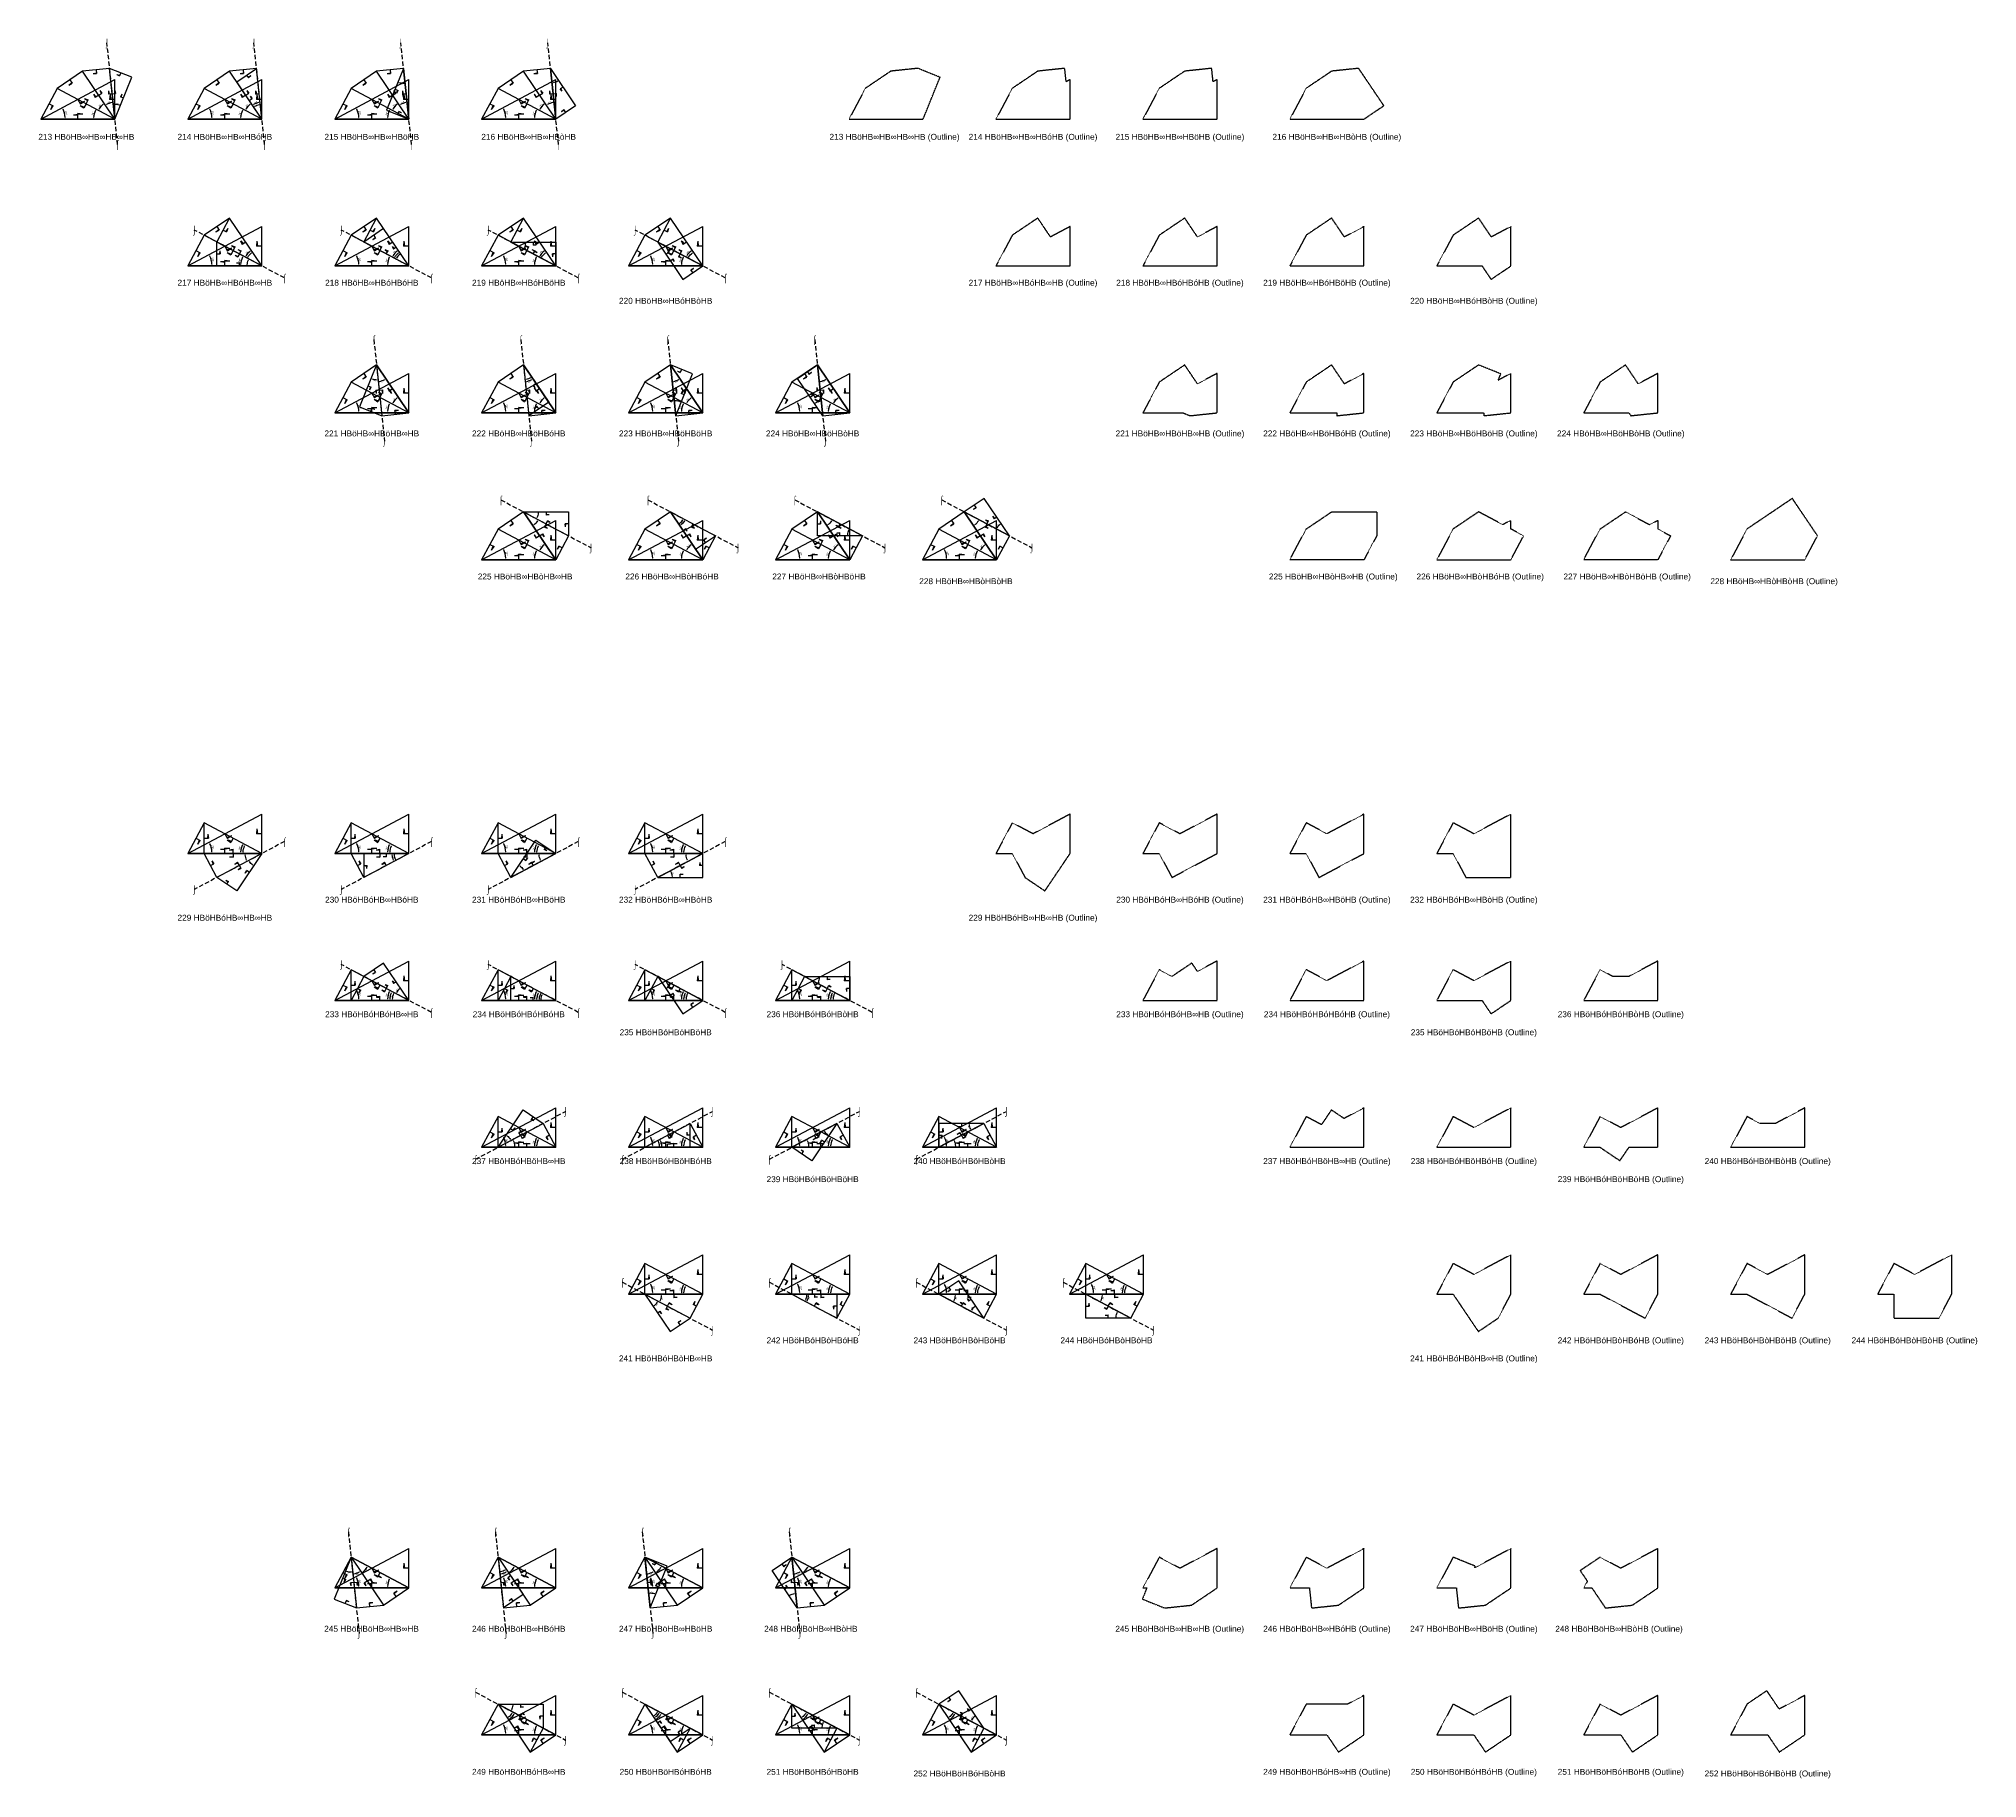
# Model space of a CAD drawing. Header units: millimetres. Extents: x -201764 to 671342, y -3335564 to 24518.
# Drawn here: x 189949 to 582152, y -2489555 to -2137489 of the extents above; entities that cross this region are included whole.
import ezdxf
from ezdxf.enums import TextEntityAlignment as Align

# ---------------------------------------------------------------- set-up
doc = ezdxf.new("R2010")
doc.units = ezdxf.units.MM
doc.header["$PDMODE"] = 35
doc.linetypes.add('DASHED', pattern=[19.05, 12.7, -6.35])
for name, color, linetype in [('BASE', 170, 'Continuous'), ('HYPOTENUSE', 20, 'Continuous'), ('PERPENDICULAR', 90, 'Continuous')]:
    doc.layers.add(name, color=color, linetype=linetype)
doc.styles.add('Arial', font='arial_0.ttf')
doc.dimstyles.new('ISO-25', dxfattribs={"dimtxt": 250, "dimasz": 100, "dimexe": 1.25, "dimexo": 0.625, "dimgap": 100, "dimtad": 1, "dimdec": 0, "dimtxsty": 'Arial', "dimcen": 2.5, "dimadec": 0, "dimazin": 0, "dimtfac": 1, "dimtdec": 0, "dimtmove": 0, "dimatfit": 3, "dimfxl": 1, "dimarcsym": 0})

# ---------------------------------------------------------------- blocks, each defined once
blk = doc.blocks.new('*D49')
at = {"color": 0, "lineweight": -2, "ltscale": 100, "transparency": 16777216}
blk.add_arc((0, 0), 4906, 4.08845, 23.91155, dxfattribs=at)
at = {"color": 0, "ltscale": 100, "transparency": 16777216}
for points in [[(4432, 1963), (4537, 2014), (4332, 2303)], [(4952, 352), (4835, 348), (4906, 0)]]:
    blk.add_solid(points, dxfattribs=at)
at = {"layer": 'Defpoints', "color": 0, "ltscale": 100, "transparency": 16777216}
for p in [(15000, 7976), (0, 0), (0, 0), (4841, 796), (15000, 0)]:
    blk.add_point(p, dxfattribs=at)
at = {"color": 0, "ltscale": 100, "transparency": 16777216, "insert": (5055, 1260), "char_height": 400, "attachment_point": 5, "rotation": 284, "style": 'Arial'}
blk.add_mtext('28°', dxfattribs=at)
blk = doc.blocks.new('SanjoyNathGeometrifyingTrigonometryFundamentalLockedSet')
at = {"color": 242, "linetype": 'DASHED', "ltscale": 100, "true_color": 0xcd2027}
for p, q in [((7500, 3987.8), (8016.4, 3016.6)), ((8852.4, 3574.3), (7922.5, 3193.2)), ((8852.4, 3574.3), (8016.4, 3016.6))]:
    blk.add_line(p, q, dxfattribs=at)
at = {"color": 114, "linetype": 'DASHED', "ltscale": 100, "true_color": 0x139b48}
for p, q in [((14000, 4987.8), (13900, 3987.8)), ((15000, 3987.8), (13900, 3987.8)), ((14000, 4987.8), (14100, 3987.8))]:
    blk.add_line(p, q, dxfattribs=at)
at = {"color": 159, "linetype": 'DASHED', "ltscale": 100, "true_color": 0x22346e}
for p, q in [((7500, 0), (7500, 1100)), ((8500, 1000), (7500, 1100)), ((8500, 1000), (7500, 900))]:
    blk.add_line(p, q, dxfattribs=at)
at = {"layer": 'BASE'}
blk.add_line((0, 0), (15000, 0), dxfattribs=at)
at = {"layer": 'HYPOTENUSE'}
blk.add_line((0, 0), (15000, 7975.6), dxfattribs=at)
at = {"layer": 'PERPENDICULAR'}
blk.add_line((15000, 0), (15000, 7975.6), dxfattribs=at)
at = {"color": 4, "ltscale": 100}
dim = blk.add_angular_dim_2l(base=(4841, 795.6), line1=((0, 0), (15000, 0)), line2=((0, 0), (15000, 7975.6)), dimstyle='ISO-25', override={"dimtxt": 400, "dimasz": 350, "dimgap": 100}, dxfattribs=at)
dim.commit()
dim.dimension.update_dxf_attribs({"geometry": '*D49', "text_midpoint": (5055.4, 1260.5)})

msp = doc.modelspace()

# ---------------------------------------------------------------- linework, layer by layer
at = {"linetype": 'DASHED', "ltscale": 70}
for p, q in [((205907, -2158879), (203749, -2138342)), ((235637, -2158879), (233479, -2138342)), ((265367, -2158879), (263209, -2138342)), ((295097, -2158879), (292939, -2138342)), ((239656, -2185899), (221423, -2176204)), ((269386, -2185899), (251153, -2176204)), ((299116, -2185899), (280883, -2176204)), ((328846, -2185899), (310613, -2176204)), ((257749, -2198376), (259907, -2218913)), ((287479, -2198376), (289637, -2218913)), ((317209, -2198376), (319367, -2218913)), ((346939, -2198376), (349097, -2218913)), ((283460, -2230817), (301693, -2240511)), ((313190, -2230817), (331423, -2240511)), ((342920, -2230817), (361153, -2240511)), ((372650, -2230817), (390883, -2240511)), ((239656, -2299971), (221423, -2309666)), ((269386, -2299971), (251153, -2309666)), ((299116, -2299971), (280883, -2309666)), ((328846, -2299971), (310613, -2309666)), ((269386, -2334549), (251153, -2324854)), ((299116, -2334549), (280883, -2324854)), ((328846, -2334549), (310613, -2324854)), ((358576, -2334549), (340343, -2324854)), ((278305, -2364279), (296538, -2354584)), ((308035, -2364279), (326268, -2354584)), ((337765, -2364279), (355998, -2354584)), ((367495, -2364279), (385728, -2354584)), ((308035, -2389161), (326268, -2398856)), ((337765, -2389161), (355998, -2398856)), ((367495, -2389161), (385728, -2398856)), ((397225, -2389161), (415458, -2398856)), ((252594, -2439693), (254753, -2460230)), ((282324, -2439693), (284482, -2460230)), ((312054, -2439693), (314212, -2460230)), ((341784, -2439693), (343942, -2460230)), ((278305, -2472133), (296538, -2481828)), ((308035, -2472133), (326268, -2481828)), ((337765, -2472133), (355998, -2481828)), ((367495, -2472133), (385728, -2481828))]:
    msp.add_line(p, q, dxfattribs=at)
at = {"linetype": 'DASHED'}
for points in [[(367803, -2143477), (362343, -2144050), (357188, -2147527), (353882, -2153745), (368882, -2153745), (372298, -2145292)], [(398612, -2153745), (398612, -2145770), (397819, -2146192), (397533, -2143477), (392073, -2144050), (386918, -2147527), (383612, -2153745)], [(427263, -2143477), (421803, -2144050), (416648, -2147527), (413342, -2153745), (428342, -2153745), (428342, -2145770), (427548, -2146192)], [(462091, -2151035), (456993, -2143477), (451533, -2144050), (446378, -2147527), (443072, -2153745), (458072, -2153745)], [(383612, -2183475), (398612, -2183475), (398612, -2175500), (394653, -2177605), (392073, -2173780), (386918, -2177257)], [(428342, -2183475), (428342, -2175500), (424383, -2177605), (421803, -2173780), (416648, -2177257), (413342, -2183475)], [(458072, -2183475), (458072, -2175500), (454113, -2177605), (451533, -2173780), (446378, -2177257), (443072, -2183475)], [(487802, -2183475), (487802, -2175500), (483843, -2177605), (481263, -2173780), (476108, -2177257), (472802, -2183475), (481955, -2183475), (483784, -2186186)], [(421462, -2213205), (422882, -2213779), (428342, -2213205), (428342, -2205229), (424383, -2207335), (421803, -2203510), (416648, -2206987), (413342, -2213205)], [(454113, -2207335), (451533, -2203510), (446378, -2206987), (443072, -2213205), (452552, -2213205), (452612, -2213779), (458072, -2213205), (458072, -2205229)], [(482342, -2213779), (487802, -2213205), (487802, -2205229), (485248, -2206588), (485758, -2205326), (481263, -2203510), (476108, -2206987), (472802, -2213205), (482282, -2213205)], [(510993, -2203510), (505838, -2206987), (502532, -2213205), (511685, -2213205), (512072, -2213779), (517532, -2213205), (517532, -2205229), (513573, -2207335)], [(544742, -2230530), (535568, -2236717), (532262, -2242935), (547262, -2242935), (549840, -2238088)], [(458072, -2242935), (443072, -2242935), (446378, -2236717), (451533, -2233240), (460650, -2233240), (460650, -2238088)], [(490380, -2238088), (487802, -2236717), (487802, -2234959), (486149, -2235838), (481263, -2233240), (476108, -2236717), (472802, -2242935), (487802, -2242935)], [(517532, -2242935), (502532, -2242935), (505838, -2236717), (510993, -2233240), (515879, -2235838), (517532, -2234959), (517532, -2236717), (520110, -2238088)], [(386918, -2296177), (383612, -2302395), (386918, -2302395), (389496, -2307242), (393514, -2309953), (398612, -2302395), (398612, -2294419), (391112, -2298407)], [(419226, -2307242), (428342, -2302395), (428342, -2294419), (420842, -2298407), (416648, -2296177), (413342, -2302395), (416648, -2302395)], [(448956, -2307242), (458072, -2302395), (458072, -2294419), (450572, -2298407), (446378, -2296177), (443072, -2302395), (446378, -2302395)], [(476108, -2296177), (472802, -2302395), (476108, -2302395), (478686, -2307242), (487802, -2307242), (487802, -2294419), (480302, -2298407)], [(428342, -2332125), (428342, -2324149), (424383, -2326255), (423244, -2324567), (419226, -2327278), (416648, -2325907), (413342, -2332125)], [(450572, -2328137), (446378, -2325907), (443072, -2332125), (458072, -2332125), (458072, -2324149)], [(480302, -2328137), (476108, -2325907), (472802, -2332125), (481955, -2332125), (483784, -2334836), (487802, -2332125), (487802, -2324149)], [(517532, -2332125), (517532, -2324149), (511649, -2327278), (508416, -2327278), (505838, -2325907), (502532, -2332125)], [(451476, -2354297), (449465, -2357278), (446378, -2355637), (443072, -2361855), (458072, -2361855), (458072, -2353879), (454038, -2356025)], [(472802, -2361855), (487802, -2361855), (487802, -2353879), (480302, -2357867), (476108, -2355637)], [(509857, -2364566), (511685, -2361855), (517532, -2361855), (517532, -2353879), (510032, -2357867), (505838, -2355637), (502532, -2361855), (505838, -2361855)], [(541379, -2357008), (538146, -2357008), (535568, -2355637), (532262, -2361855), (547262, -2361855), (547262, -2353879)], [(476108, -2385367), (472802, -2391585), (476108, -2391585), (481206, -2399143), (485225, -2396432), (487802, -2391585), (487802, -2383609), (480302, -2387597)], [(514955, -2396432), (517532, -2391585), (517532, -2383609), (510032, -2387597), (505838, -2385367), (502532, -2391585), (505838, -2391585)], [(544685, -2396432), (547262, -2391585), (547262, -2383609), (539762, -2387597), (535568, -2385367), (532262, -2391585), (535568, -2391585)], [(565298, -2385367), (561992, -2391585), (565298, -2391585), (565298, -2396432), (574415, -2396432), (576992, -2391585), (576992, -2383609), (569492, -2387597)], [(416648, -2444827), (413342, -2451045), (414136, -2451045), (413233, -2453280), (417728, -2455096), (423188, -2454522), (428342, -2451045), (428342, -2443069), (420842, -2447057)], [(446378, -2444827), (443072, -2451045), (447032, -2451045), (447458, -2455096), (452918, -2454522), (458072, -2451045), (458072, -2443069), (450572, -2447057)], [(477188, -2455096), (482648, -2454522), (487802, -2451045), (487802, -2443069), (480472, -2446967), (480603, -2446643), (476108, -2444827), (472802, -2451045), (476762, -2451045)], [(504185, -2451045), (506918, -2455096), (512377, -2454522), (517532, -2451045), (517532, -2443069), (510032, -2447057), (505838, -2444827), (501820, -2447538), (503261, -2449674), (502532, -2451045)], [(454766, -2474557), (446378, -2474557), (443072, -2480775), (450572, -2480775), (452918, -2484252), (458072, -2480775), (458072, -2472799)], [(476108, -2474557), (472802, -2480775), (480302, -2480775), (482648, -2484252), (487802, -2480775), (487802, -2472799), (480302, -2476787)], [(505838, -2474557), (502532, -2480775), (510032, -2480775), (512377, -2484252), (517532, -2480775), (517532, -2472799), (510032, -2476787)], [(542086, -2475551), (539587, -2471846), (535568, -2474557), (532262, -2480775), (539762, -2480775), (542107, -2484252), (547262, -2480775), (547262, -2472799)]]:
    msp.add_lwpolyline(points, close=True, dxfattribs=at)

# ---------------------------------------------------------------- block references
at = {"linetype": 'DASHED', "ltscale": 100}
for p, xscale, yscale, zscale, rotation in [((205368, -2153745), 0.7795964517353771, 0.7795964517353771, 0.7795964517353771, 123.9999999999998), ((205368, -2153745), 0.68834281046111, 0.68834281046111, 0.68834281046111, 95.99999999999986), ((205368, -2153745), 0.6077706275583901, 0.6077706275583901, 0.6077706275583901, 67.99999999999977), ((235098, -2153745), 0.7795964517353771, 0.7795964517353771, 0.7795964517353771, 123.9999999999998), ((235098, -2153745), 0.68834281046111, 0.68834281046111, 0.68834281046111, 95.99999999999986), ((235098, -2153745), -0.6077706275583902, 0.6077706275583901, 0.6077706275583901, 303.9999999999998), ((264828, -2153745), 0.7795964517353771, 0.7795964517353771, 0.7795964517353771, 123.9999999999998), ((264828, -2153745), 0.68834281046111, 0.68834281046111, 0.68834281046111, 95.99999999999986), ((263748, -2143477), 0.6077706275583901, 0.6077706275583901, 0.6077706275583901, 247.9999999999998), ((294558, -2153745), 0.7795964517353771, 0.7795964517353771, 0.7795964517353771, 123.9999999999998), ((294558, -2153745), 0.68834281046111, 0.68834281046111, 0.68834281046111, 95.99999999999986), ((293478, -2143477), -0.6077706275583902, 0.6077706275583901, 0.6077706275583901, 123.9999999999998), ((205368, -2153745), 0.882947592858929, 0.882947592858929, 0.882947592858929, 151.9999999999999), ((235098, -2153745), 0.882947592858929, 0.882947592858929, 0.882947592858929, 151.9999999999999), ((264828, -2153745), 0.882947592858929, 0.882947592858929, 0.882947592858929, 151.9999999999999), ((294558, -2153745), 0.882947592858929, 0.882947592858929, 0.882947592858929, 151.9999999999999), ((235098, -2183475), 0.7795964517353771, 0.7795964517353771, 0.7795964517353771, 123.9999999999998), ((235098, -2183475), -0.68834281046111, 0.6883428104611099, 0.68834281046111, 331.9999999999999), ((264828, -2183475), 0.7795964517353771, 0.7795964517353771, 0.7795964517353771, 123.9999999999998), ((264828, -2183475), -0.68834281046111, 0.6883428104611099, 0.68834281046111, 331.9999999999999), ((264828, -2183475), 0.607770627558393, 0.607770627558393, 0.607770627558393, 123.9999999999988), ((294558, -2183475), 0.7795964517353771, 0.7795964517353771, 0.7795964517353771, 123.9999999999998), ((294558, -2183475), -0.68834281046111, 0.6883428104611099, 0.68834281046111, 331.9999999999999), ((324287, -2183475), 0.7795964517353771, 0.7795964517353771, 0.7795964517353771, 123.9999999999998), ((324287, -2183475), -0.68834281046111, 0.6883428104611099, 0.68834281046111, 331.9999999999999), ((315171, -2178628), 0.607770627558393, 0.607770627558393, 0.607770627558393, 303.9999999999989), ((235098, -2183475), 0.882947592858929, 0.882947592858929, 0.882947592858929, 151.9999999999999), ((235098, -2183475), -0.6077706275583922, 0.6077706275583922, 0.6077706275583922, 359.9999999999989), ((264828, -2183475), 0.882947592858929, 0.882947592858929, 0.882947592858929, 151.9999999999999), ((294558, -2183475), 0.882947592858929, 0.882947592858929, 0.882947592858929, 151.9999999999999), ((285441, -2178628), -0.607770627558393, 0.607770627558393, 0.607770627558393, 180), ((324287, -2183475), 0.882947592858929, 0.882947592858929, 0.882947592858929, 151.9999999999999), ((264828, -2213205), 0.7795964517353771, 0.7795964517353771, 0.7795964517353771, 123.9999999999998), ((258288, -2203510), 0.6077706275583901, 0.6077706275583901, 0.6077706275583901, 247.9999999999998), ((258288, -2203510), 0.6883428104611101, 0.6883428104611101, 0.6883428104611101, 275.9999999999999), ((294558, -2213205), 0.7795964517353771, 0.7795964517353771, 0.7795964517353771, 123.9999999999998), ((288018, -2203510), -0.6077706275583902, 0.6077706275583901, 0.6077706275583901, 123.9999999999998), ((288018, -2203510), 0.6883428104611101, 0.6883428104611101, 0.6883428104611101, 275.9999999999999), ((324287, -2213205), 0.7795964517353771, 0.7795964517353771, 0.7795964517353771, 123.9999999999998), ((318828, -2213779), 0.6077706275583901, 0.6077706275583901, 0.6077706275583901, 67.99999999999977), ((317748, -2203510), 0.6883428104611101, 0.6883428104611101, 0.6883428104611101, 275.9999999999999), ((354017, -2213205), 0.7795964517353771, 0.7795964517353771, 0.7795964517353771, 123.9999999999998), ((348558, -2213779), -0.6077706275583902, 0.6077706275583901, 0.6077706275583901, 303.9999999999998), ((347478, -2203510), 0.6883428104611101, 0.6883428104611101, 0.6883428104611101, 275.9999999999999), ((264828, -2213205), 0.882947592858929, 0.882947592858929, 0.882947592858929, 151.9999999999999), ((294558, -2213205), 0.882947592858929, 0.882947592858929, 0.882947592858929, 151.9999999999999), ((324287, -2213205), 0.882947592858929, 0.882947592858929, 0.882947592858929, 151.9999999999999), ((354017, -2213205), 0.882947592858929, 0.882947592858929, 0.882947592858929, 151.9999999999999), ((317748, -2233240), 0.6077706275583799, 0.6077706275583799, 0.6077706275583799, 304.0000000000011), ((386325, -2238088), 0.60777062755838, 0.60777062755838, 0.60777062755838, 124.0000000000011), ((294558, -2242935), 0.7795964517353771, 0.7795964517353771, 0.7795964517353771, 123.9999999999998), ((288018, -2233240), -0.6883428104611111, 0.688342810461111, 0.688342810461111, 152.0000000000001), ((288018, -2233240), -0.6077706275583799, 0.6077706275583799, 0.6077706275583799, 180), ((324287, -2242935), 0.7795964517353771, 0.7795964517353771, 0.7795964517353771, 123.9999999999998), ((317748, -2233240), -0.6883428104611111, 0.688342810461111, 0.688342810461111, 152.0000000000001), ((354017, -2242935), 0.7795964517353771, 0.7795964517353771, 0.7795964517353771, 123.9999999999998), ((347478, -2233240), -0.6883428104611111, 0.688342810461111, 0.688342810461111, 152.0000000000001), ((356595, -2238088), -0.60777062755838, 0.60777062755838, 0.60777062755838, 1.199040866595169e-12), ((383747, -2242935), 0.7795964517353771, 0.7795964517353771, 0.7795964517353771, 123.9999999999998), ((377208, -2233240), -0.6883428104611111, 0.688342810461111, 0.688342810461111, 152.0000000000001), ((294558, -2242935), 0.882947592858929, 0.882947592858929, 0.882947592858929, 151.9999999999999), ((324287, -2242935), 0.882947592858929, 0.882947592858929, 0.882947592858929, 151.9999999999999), ((354017, -2242935), 0.882947592858929, 0.882947592858929, 0.882947592858929, 151.9999999999999), ((383747, -2242935), 0.882947592858929, 0.882947592858929, 0.882947592858929, 151.9999999999999), ((235098, -2302395), 0.882947592858929, 0.882947592858929, 0.882947592858929, 151.9999999999999), ((235098, -2302395), -0.6883428104611121, 0.6883428104611121, 0.6883428104611121, 27.99999999999998), ((264828, -2302395), 0.882947592858929, 0.882947592858929, 0.882947592858929, 151.9999999999999), ((264828, -2302395), -0.6883428104611121, 0.6883428104611121, 0.6883428104611121, 27.99999999999998), ((294558, -2302395), 0.882947592858929, 0.882947592858929, 0.882947592858929, 151.9999999999999), ((294558, -2302395), -0.6883428104611121, 0.6883428104611121, 0.6883428104611121, 27.99999999999998), ((324287, -2302395), 0.882947592858929, 0.882947592858929, 0.882947592858929, 151.9999999999999), ((324287, -2302395), -0.6883428104611121, 0.6883428104611121, 0.6883428104611121, 27.99999999999998), ((235098, -2302395), -0.6077706275583941, 0.6077706275583941, 0.6077706275583941, 56.00000000000212), ((285441, -2307242), -0.607770627558393, 0.607770627558393, 0.607770627558393, 236.0000000000023), ((264828, -2302395), 0.6077706275583941, 0.6077706275583941, 0.6077706275583941, 180), ((264828, -2332125), 0.6077706275583941, 0.6077706275583941, 0.6077706275583941, 123.9999999999989), ((315171, -2327278), 0.607770627558393, 0.607770627558393, 0.607770627558393, 303.9999999999989), ((264828, -2332125), 0.882947592858929, 0.882947592858929, 0.882947592858929, 151.9999999999999), ((264828, -2332125), 0.6883428104611127, 0.6883428104611127, 0.6883428104611127, 151.9999999999999), ((294558, -2332125), 0.882947592858929, 0.882947592858929, 0.882947592858929, 151.9999999999999), ((294558, -2332125), 0.6883428104611127, 0.6883428104611127, 0.6883428104611127, 151.9999999999999), ((294558, -2332125), -0.607770627558393, 0.607770627558393, 0.607770627558393, 359.999999999999), ((324287, -2332125), 0.882947592858929, 0.882947592858929, 0.882947592858929, 151.9999999999999), ((324287, -2332125), 0.6883428104611127, 0.6883428104611127, 0.6883428104611127, 151.9999999999999), ((354017, -2332125), 0.882947592858929, 0.882947592858929, 0.882947592858929, 151.9999999999999), ((354017, -2332125), 0.6883428104611127, 0.6883428104611127, 0.6883428104611127, 151.9999999999999), ((344901, -2327278), -0.607770627558393, 0.607770627558393, 0.607770627558393, 180), ((294558, -2361855), 0.882947592858929, 0.882947592858929, 0.882947592858929, 151.9999999999999), ((282864, -2361855), -0.607770627558393, 0.607770627558393, 0.607770627558393, 236.0000000000023), ((282864, -2361855), -0.688342810461111, 0.688342810461111, 0.688342810461111, 208), ((324287, -2361855), 0.882947592858929, 0.882947592858929, 0.882947592858929, 151.9999999999999), ((312594, -2361855), -0.688342810461111, 0.688342810461111, 0.688342810461111, 208), ((354017, -2361855), 0.882947592858929, 0.882947592858929, 0.882947592858929, 151.9999999999999), ((351440, -2357008), -0.607770627558393, 0.607770627558393, 0.607770627558393, 56.0000000000022), ((342324, -2361855), -0.688342810461111, 0.688342810461111, 0.688342810461111, 208), ((383747, -2361855), 0.882947592858929, 0.882947592858929, 0.882947592858929, 151.9999999999999), ((372053, -2361855), -0.688342810461111, 0.688342810461111, 0.688342810461111, 208), ((381170, -2357008), 0.607770627558393, 0.607770627558393, 0.607770627558393, 180), ((324287, -2391585), 0.882947592858929, 0.882947592858929, 0.882947592858929, 151.9999999999999), ((312594, -2391585), 0.688342810461111, 0.688342810461111, 0.688342810461111, 332.0000000000001), ((354017, -2391585), 0.882947592858929, 0.882947592858929, 0.882947592858929, 151.9999999999999), ((342324, -2391585), 0.688342810461111, 0.688342810461111, 0.688342810461111, 332.0000000000001), ((383747, -2391585), 0.882947592858929, 0.882947592858929, 0.882947592858929, 151.9999999999999), ((372053, -2391585), 0.688342810461111, 0.688342810461111, 0.688342810461111, 332.0000000000001), ((413477, -2391585), 0.882947592858929, 0.882947592858929, 0.882947592858929, 151.9999999999999), ((401783, -2391585), 0.688342810461111, 0.688342810461111, 0.688342810461111, 332.0000000000001), ((312594, -2391585), 0.607770627558393, 0.607770627558393, 0.607770627558393, 303.9999999999989), ((342324, -2391585), -0.607770627558393, 0.607770627558393, 0.607770627558393, 180), ((381170, -2396432), 0.607770627558393, 0.607770627558393, 0.607770627558393, 123.9999999999988), ((410900, -2396432), -0.607770627558393, 0.607770627558393, 0.607770627558393, 359.999999999999), ((253134, -2444827), 0.7795964517353771, 0.7795964517353771, 0.7795964517353771, 303.9999999999999), ((282864, -2444827), 0.7795964517353771, 0.7795964517353771, 0.7795964517353771, 303.9999999999999), ((312594, -2444827), 0.7795964517353771, 0.7795964517353771, 0.7795964517353771, 303.9999999999999), ((342324, -2444827), 0.7795964517353771, 0.7795964517353771, 0.7795964517353771, 303.9999999999999), ((253134, -2444827), 0.607770627558389, 0.607770627558389, 0.607770627558389, 248), ((264828, -2451045), 0.882947592858929, 0.882947592858929, 0.882947592858929, 151.9999999999999), ((253134, -2444827), 0.6883428104611111, 0.6883428104611111, 0.6883428104611111, 275.9999999999999), ((282864, -2444827), -0.6077706275583902, 0.6077706275583901, 0.6077706275583901, 123.9999999999998), ((294558, -2451045), 0.882947592858929, 0.882947592858929, 0.882947592858929, 151.9999999999999), ((282864, -2444827), 0.6883428104611111, 0.6883428104611111, 0.6883428104611111, 275.9999999999999), ((313673, -2455096), 0.6077706275583901, 0.6077706275583901, 0.6077706275583901, 67.99999999999977), ((324287, -2451045), 0.882947592858929, 0.882947592858929, 0.882947592858929, 151.9999999999999), ((312594, -2444827), 0.6883428104611111, 0.6883428104611111, 0.6883428104611111, 275.9999999999999), ((343403, -2455096), -0.6077706275583902, 0.6077706275583901, 0.6077706275583901, 303.9999999999998), ((354017, -2451045), 0.882947592858929, 0.882947592858929, 0.882947592858929, 151.9999999999999), ((342324, -2444827), 0.6883428104611111, 0.6883428104611111, 0.6883428104611111, 275.9999999999999), ((294558, -2480775), 0.882947592858929, 0.882947592858929, 0.882947592858929, 151.9999999999999), ((282864, -2474557), -0.6883428104611111, 0.688342810461111, 0.688342810461111, 152.0000000000001), ((282864, -2474557), 0.7795964517353771, 0.7795964517353771, 0.7795964517353771, 303.9999999999999), ((282864, -2474557), -0.6077706275583799, 0.6077706275583799, 0.6077706275583799, 180), ((324287, -2480775), 0.882947592858929, 0.882947592858929, 0.882947592858929, 151.9999999999999), ((312594, -2474557), -0.6883428104611111, 0.688342810461111, 0.688342810461111, 152.0000000000001), ((312594, -2474557), 0.7795964517353771, 0.7795964517353771, 0.7795964517353771, 303.9999999999999), ((312594, -2474557), 0.6077706275583799, 0.6077706275583799, 0.6077706275583799, 304.0000000000011), ((354017, -2480775), 0.882947592858929, 0.882947592858929, 0.882947592858929, 151.9999999999999), ((342324, -2474557), -0.6883428104611111, 0.688342810461111, 0.688342810461111, 152.0000000000001), ((342324, -2474557), 0.7795964517353771, 0.7795964517353771, 0.7795964517353771, 303.9999999999999), ((351440, -2479404), -0.60777062755838, 0.60777062755838, 0.60777062755838, 1.199040866595169e-12), ((383747, -2480775), 0.882947592858929, 0.882947592858929, 0.882947592858929, 151.9999999999999), ((372053, -2474557), -0.6883428104611111, 0.688342810461111, 0.688342810461111, 152.0000000000001), ((372053, -2474557), 0.7795964517353771, 0.7795964517353771, 0.7795964517353771, 303.9999999999999), ((381170, -2479404), 0.60777062755838, 0.60777062755838, 0.60777062755838, 124.0000000000011)]:
    msp.add_blockref('SanjoyNathGeometrifyingTrigonometryFundamentalLockedSet', p, dxfattribs=dict(at, xscale=xscale, yscale=yscale, zscale=zscale, rotation=rotation))
at = {"linetype": 'DASHED'}
for p in [(190368, -2153745), (220098, -2153745), (249828, -2153745), (279558, -2153745), (220098, -2183475), (249828, -2183475), (279558, -2183475), (309287, -2183475), (249828, -2213205), (279558, -2213205), (309287, -2213205), (339017, -2213205), (279558, -2242935), (309287, -2242935), (339017, -2242935), (368747, -2242935), (220098, -2302395), (249828, -2302395), (279558, -2302395), (309287, -2302395), (249828, -2332125), (279558, -2332125), (309287, -2332125), (339017, -2332125), (279558, -2361855), (309287, -2361855), (339017, -2361855), (368747, -2361855), (309287, -2391585), (339017, -2391585), (368747, -2391585), (398477, -2391585), (249828, -2451045), (279558, -2451045), (309287, -2451045), (339017, -2451045), (279558, -2480775), (309287, -2480775), (339017, -2480775), (368747, -2480775)]:
    msp.add_blockref('SanjoyNathGeometrifyingTrigonometryFundamentalLockedSet', p, dxfattribs=at)
at = {"linetype": 'DASHED', "ltscale": 100}
for p, xscale, yscale, zscale in [((235098, -2302395), -0.7795964517353771, 0.7795964517353771, 0.7795964517353771), ((264828, -2302395), -0.7795964517353771, 0.7795964517353771, 0.7795964517353771), ((294558, -2302395), -0.7795964517353771, 0.7795964517353771, 0.7795964517353771), ((324287, -2302395), -0.7795964517353771, 0.7795964517353771, 0.7795964517353771), ((315171, -2307242), 0.607770627558393, 0.607770627558393, 0.607770627558393), ((264828, -2332125), -0.7795964517353771, 0.7795964517353771, 0.7795964517353771), ((294558, -2332125), -0.7795964517353771, 0.7795964517353771, 0.7795964517353771), ((324287, -2332125), -0.7795964517353771, 0.7795964517353771, 0.7795964517353771), ((354017, -2332125), -0.7795964517353771, 0.7795964517353771, 0.7795964517353771), ((294558, -2361855), -0.7795964517353771, 0.7795964517353771, 0.7795964517353771), ((324287, -2361855), -0.7795964517353771, 0.7795964517353771, 0.7795964517353771), ((312594, -2361855), 0.607770627558393, 0.607770627558393, 0.607770627558393), ((354017, -2361855), -0.7795964517353771, 0.7795964517353771, 0.7795964517353771), ((383747, -2361855), -0.7795964517353771, 0.7795964517353771, 0.7795964517353771), ((324287, -2391585), -0.7795964517353771, 0.7795964517353771, 0.7795964517353771), ((354017, -2391585), -0.7795964517353771, 0.7795964517353771, 0.7795964517353771), ((383747, -2391585), -0.7795964517353771, 0.7795964517353771, 0.7795964517353771), ((413477, -2391585), -0.7795964517353771, 0.7795964517353771, 0.7795964517353771)]:
    msp.add_blockref('SanjoyNathGeometrifyingTrigonometryFundamentalLockedSet', p, dxfattribs=dict(at, xscale=xscale, yscale=yscale, zscale=zscale))

# ---------------------------------------------------------------- texts
at = {"linetype": 'DASHED', "ltscale": 100, "style": 'Arial'}
for s, p in [('⌡', (203749, -2138342)), ('⌡', (233479, -2138342)), ('⌡', (263209, -2138342)), ('⌡', (292939, -2138342)), ('213 HBöHB∞HB∞HB∞HB', (199575, -2157339)), ('214 HBöHB∞HB∞HBóHB', (227598, -2157339)), ('215 HBöHB∞HB∞HBöHB', (257328, -2157339)), ('216 HBöHB∞HB∞HBòHB', (289067, -2157339)), ('213 HBöHB∞HB∞HB∞HB (Outline)', (363090, -2157339)), ('214 HBöHB∞HB∞HBóHB (Outline)', (391112, -2157339)), ('215 HBöHB∞HB∞HBöHB (Outline)', (420842, -2157339)), ('216 HBöHB∞HB∞HBòHB (Outline)', (452582, -2157339)), ('⌠', (205907, -2158879)), ('⌠', (235637, -2158879)), ('⌠', (265367, -2158879)), ('⌠', (295097, -2158879)), ('⌡', (221423, -2176204)), ('⌡', (251153, -2176204)), ('⌡', (280883, -2176204)), ('⌡', (310613, -2176204)), ('217 HBöHB∞HBóHB∞HB', (227598, -2186868)), ('⌠', (239656, -2185899)), ('218 HBöHB∞HBóHBóHB', (257328, -2186868)), ('⌠', (269386, -2185899)), ('219 HBöHB∞HBóHBöHB', (287058, -2186868)), ('⌠', (299116, -2185899)), ('⌠', (328846, -2185899)), ('217 HBöHB∞HBóHB∞HB (Outline)', (391112, -2186868)), ('218 HBöHB∞HBóHBóHB (Outline)', (420842, -2186868)), ('219 HBöHB∞HBóHBöHB (Outline)', (450572, -2186868)), ('220 HBöHB∞HBóHBòHB', (316787, -2190528)), ('220 HBöHB∞HBóHBòHB (Outline)', (480302, -2190528)), ('⌠', (257749, -2198376)), ('⌠', (287479, -2198376)), ('⌠', (317209, -2198376)), ('⌠', (346939, -2198376)), ('221 HBöHB∞HBöHB∞HB', (257328, -2217373)), ('⌡', (259907, -2218913)), ('222 HBöHB∞HBöHBóHB', (287058, -2217373)), ('⌡', (289637, -2218913)), ('223 HBöHB∞HBöHBöHB', (316787, -2217373)), ('⌡', (319367, -2218913)), ('224 HBöHB∞HBöHBòHB', (346517, -2217373)), ('⌡', (349097, -2218913)), ('221 HBöHB∞HBöHB∞HB (Outline)', (420842, -2217373)), ('222 HBöHB∞HBöHBóHB (Outline)', (450572, -2217373)), ('223 HBöHB∞HBöHBöHB (Outline)', (480302, -2217373)), ('224 HBöHB∞HBöHBòHB (Outline)', (510032, -2217373)), ('⌠', (283460, -2230817)), ('⌠', (313190, -2230817)), ('⌠', (342920, -2230817)), ('⌠', (372650, -2230817)), ('⌡', (301693, -2240511)), ('⌡', (331423, -2240511)), ('⌡', (361153, -2240511)), ('⌡', (390883, -2240511)), ('225 HBöHB∞HBòHB∞HB', (288346, -2246328)), ('226 HBöHB∞HBòHBóHB', (318076, -2246328)), ('227 HBöHB∞HBòHBöHB', (347806, -2246328)), ('228 HBöHB∞HBòHBòHB', (377536, -2247277)), ('225 HBöHB∞HBòHB∞HB (Outline)', (451861, -2246328)), ('226 HBöHB∞HBòHBóHB (Outline)', (481591, -2246328)), ('227 HBöHB∞HBòHBöHB (Outline)', (511321, -2246328)), ('228 HBöHB∞HBòHBòHB (Outline)', (541051, -2247277)), ('⌠', (239656, -2299971)), ('⌠', (269386, -2299971)), ('⌠', (299116, -2299971)), ('⌠', (328846, -2299971)), ('⌡', (221423, -2309666)), ('⌡', (251153, -2309666)), ('⌡', (280883, -2309666)), ('⌡', (310613, -2309666)), ('230 HBöHBóHB∞HBóHB', (257328, -2311730)), ('231 HBöHBóHB∞HBöHB', (287058, -2311730)), ('232 HBöHBóHB∞HBòHB', (316787, -2311730)), ('230 HBöHBóHB∞HBóHB (Outline)', (420842, -2311730)), ('231 HBöHBóHB∞HBöHB (Outline)', (450572, -2311730)), ('232 HBöHBóHB∞HBòHB (Outline)', (480302, -2311730)), ('229 HBöHBóHB∞HB∞HB', (227598, -2315390)), ('229 HBöHBóHB∞HB∞HB (Outline)', (391112, -2315390)), ('⌡', (251153, -2324854)), ('⌡', (280883, -2324854)), ('⌡', (310613, -2324854)), ('⌡', (340343, -2324854)), ('233 HBöHBóHBóHB∞HB', (257328, -2334916)), ('⌠', (269386, -2334549)), ('234 HBöHBóHBóHBóHB', (287058, -2334916)), ('⌠', (299116, -2334549)), ('⌠', (328846, -2334549)), ('236 HBöHBóHBóHBòHB', (346517, -2334916)), ('⌠', (358576, -2334549)), ('233 HBöHBóHBóHB∞HB (Outline)', (420842, -2334916)), ('234 HBöHBóHBóHBóHB (Outline)', (450572, -2334916)), ('236 HBöHBóHBóHBòHB (Outline)', (510032, -2334916)), ('235 HBöHBóHBóHBöHB', (316787, -2338576)), ('235 HBöHBóHBóHBöHB (Outline)', (480302, -2338576)), ('⌡', (296538, -2354584)), ('⌡', (326268, -2354584)), ('⌡', (355998, -2354584)), ('⌡', (385728, -2354584)), ('237 HBöHBóHBöHB∞HB', (287058, -2364646)), ('⌠', (278305, -2364279)), ('238 HBöHBóHBöHBóHB', (316787, -2364646)), ('⌠', (308035, -2364279)), ('⌠', (337765, -2364279)), ('240 HBöHBóHBöHBòHB', (376247, -2364646)), ('⌠', (367495, -2364279)), ('237 HBöHBóHBöHB∞HB (Outline)', (450572, -2364646)), ('238 HBöHBóHBöHBóHB (Outline)', (480302, -2364646)), ('240 HBöHBóHBöHBòHB (Outline)', (539762, -2364646)), ('239 HBöHBóHBöHBöHB', (346517, -2368306)), ('239 HBöHBóHBöHBöHB (Outline)', (510032, -2368306)), ('⌠', (308035, -2389161)), ('⌠', (337765, -2389161)), ('⌠', (367495, -2389161)), ('⌠', (397225, -2389161)), ('⌡', (326268, -2398856)), ('242 HBöHBóHBòHBóHB', (346517, -2400920)), ('⌡', (355998, -2398856)), ('243 HBöHBóHBòHBöHB', (376247, -2400920)), ('⌡', (385728, -2398856)), ('244 HBöHBóHBòHBòHB', (405977, -2400920)), ('⌡', (415458, -2398856)), ('242 HBöHBóHBòHBóHB (Outline)', (510032, -2400920)), ('243 HBöHBóHBòHBöHB (Outline)', (539762, -2400920)), ('244 HBöHBóHBòHBòHB (Outline)', (569492, -2400920)), ('241 HBöHBóHBòHB∞HB', (316787, -2404580)), ('241 HBöHBóHBòHB∞HB (Outline)', (480302, -2404580)), ('⌠', (252594, -2439693)), ('⌠', (282324, -2439693)), ('⌠', (312054, -2439693)), ('⌠', (341784, -2439693)), ('245 HBöHBöHB∞HB∞HB', (257273, -2459305)), ('246 HBöHBöHB∞HBóHB', (287058, -2459305)), ('247 HBöHBöHB∞HBöHB', (316787, -2459305)), ('248 HBöHBöHB∞HBòHB', (346161, -2459305)), ('245 HBöHBöHB∞HB∞HB (Outline)', (420788, -2459305)), ('246 HBöHBöHB∞HBóHB (Outline)', (450572, -2459305)), ('247 HBöHBöHB∞HBöHB (Outline)', (480302, -2459305)), ('248 HBöHBöHB∞HBòHB (Outline)', (509676, -2459305)), ('⌡', (254753, -2460230)), ('⌡', (284482, -2460230)), ('⌡', (314212, -2460230)), ('⌡', (343942, -2460230)), ('⌠', (278305, -2472133)), ('⌠', (308035, -2472133)), ('⌠', (337765, -2472133)), ('⌠', (367495, -2472133)), ('⌡', (296538, -2481828)), ('⌡', (326268, -2481828)), ('⌡', (355998, -2481828)), ('⌡', (385728, -2481828)), ('249 HBöHBöHBóHB∞HB', (287058, -2488260)), ('250 HBöHBöHBóHBóHB', (316787, -2488260)), ('251 HBöHBöHBóHBöHB', (346517, -2488260)), ('252 HBöHBöHBóHBòHB', (376247, -2488594)), ('249 HBöHBöHBóHB∞HB (Outline)', (450572, -2488260)), ('250 HBöHBöHBóHBóHB (Outline)', (480302, -2488260)), ('251 HBöHBöHBóHBöHB (Outline)', (510032, -2488260)), ('252 HBöHBöHBóHBòHB (Outline)', (539762, -2488594))]:
    msp.add_text(s, height=1200, dxfattribs=at).set_placement(p, align=Align.MIDDLE_CENTER)

doc.saveas('drawing.dxf')
